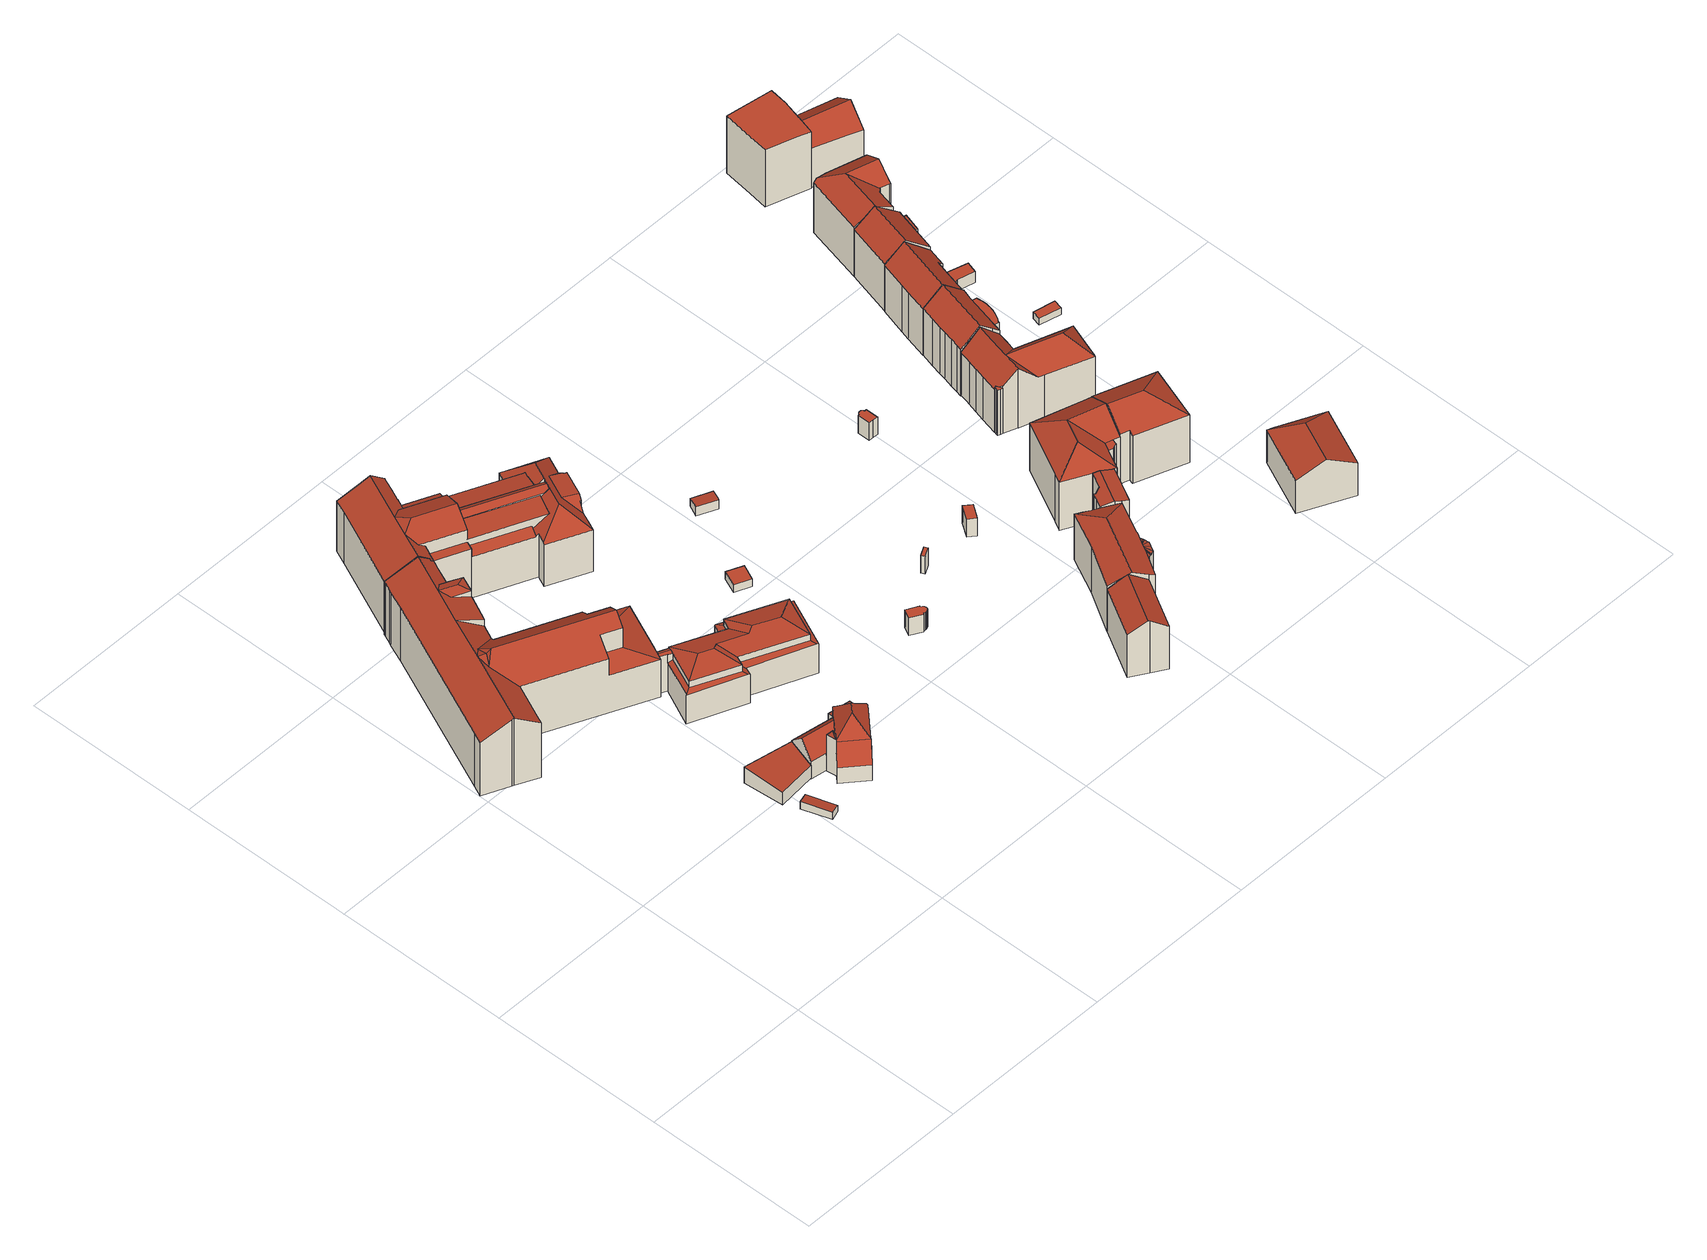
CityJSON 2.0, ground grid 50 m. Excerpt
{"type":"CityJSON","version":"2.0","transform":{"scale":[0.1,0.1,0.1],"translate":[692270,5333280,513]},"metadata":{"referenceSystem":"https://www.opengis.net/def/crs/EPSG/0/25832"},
"CityObjects":{
"building1":{"type":"Building","attributes":{"Gemeindeschluessel":"09162000","HoeheDach":"517.624","HoeheGrund":"515.090","Methode":"1000","NiedrigsteTraufeDesGebaeudes":"517.282","Geometrietyp2DReferenz":"3000","function":"31001_2000","roofType":"1000","measuredHeight":2.53},"geometry":[{"type":"MultiSurface","lod":"2","boundaries":[[[0,1,2,3]],[[4,5,1,0]],[[1,5,6,2]],[[3,2,6,7]],[[7,6,5,4]],[[3,7,4,0]]],"semantics":{"surfaces":[{"type":"WallSurface"},{"type":"RoofSurface"},{"type":"GroundSurface"}],"values":[0,0,1,0,0,2]}}]},
"building2":{"type":"Building","attributes":{"Gemeindeschluessel":"09162000","HoeheDach":"519.710","HoeheGrund":"514.260","Methode":"2000","NiedrigsteTraufeDesGebaeudes":"518.515","Geometrietyp2DReferenz":"3000","function":"31001_2000","roofType":"9999","measuredHeight":5.45},"geometry":[{"type":"MultiSurface","lod":"2","boundaries":[[[8,9,10,11]],[[9,12,13,10]],[[11,10,13,14]],[[13,12,15,14]],[[9,8,15,12]],[[8,11,14,15]]],"semantics":{"surfaces":[{"type":"WallSurface"},{"type":"RoofSurface"},{"type":"GroundSurface"}],"values":[0,0,1,0,2,0]}}]},
"building3":{"type":"Building","attributes":{"name":"Berufsfachschule und Fachakademie","Gemeindeschluessel":"09162000","HoeheDach":"537.200","HoeheGrund":"513.047","Methode":"2000","NiedrigsteTraufeDesGebaeudes":"522.730","Geometrietyp2DReferenz":"3000","function":"31001_3048","roofType":"3100","measuredHeight":24.15,"storeysAboveGround":4},"geometry":[{"type":"MultiSurface","lod":"2","boundaries":[[[16,17,18,19]],[[20,21,22,23]],[[24,25,23,22,26]],[[27,28,29,30]],[[31,32,33,34,35,36]],[[37,38,39,40,41,42,43]],[[44,45,28,27]],[[46,47,48,49]],[[50,51,52,53]],[[54,55,56]],[[57,58,59,60]],[[61,62,63,64,65,66]],[[67,68,69,70]],[[71,20,23,72]],[[73,74,75]],[[76,77,78,79,29,80,81]],[[82,83,69,68]],[[53,52,84,85]],[[80,29,28,45,34,33,86,87]],[[42,88,89,90,43]],[[91,92,93,94]],[[60,59,95,96]],[[23,25,47,46,72]],[[97,98,36,35,44,27]],[[99,100,101,102,103,104]],[[105,97,106,107]],[[108,109,92,91]],[[110,54,111]],[[18,78,77,19]],[[112,42,41,113]],[[31,36,98,114]],[[115,103,102]],[[43,90,116,37]],[[112,107,106,88,42]],[[25,24,117]],[[30,29,79,17]],[[35,34,45,44]],[[118,119,120,121,70,122]],[[114,98,97,105]],[[123,124,125]],[[124,126,127,128,129,125]],[[32,130,126,124,123,86,33]],[[131,113,41,40,132]],[[70,69,133,122]],[[134,55,135,136]],[[85,84,64,63]],[[137,138,139,140]],[[141,142,143,144,145]],[[146,147,118,122,148]],[[134,149,150,56,55]],[[39,151,68,67]],[[67,70,121,152]],[[38,26,151,39]],[[153,133,83,82,154,155]],[[148,153,20,71]],[[90,89,110]],[[75,74,104,103,115,129]],[[115,102,101,93,92,109,66,65,129]],[[96,95,51,50]],[[144,71,72,156,145]],[[136,135,16,19,77,76,157]],[[127,158,128]],[[159,87,160]],[[150,48,47,25,117,111,54,56]],[[17,79,78,18]],[[159,160,81]],[[94,93,101,100]],[[39,67,152,161,132,40]],[[154,82,68,151]],[[80,87,159]],[[80,159,81]],[[128,158,73,75,129]],[[149,141,145,156,49,48,150]],[[72,46,49,156]],[[162,163,76,81,160,164]],[[122,133,153,148]],[[140,139,58,57]],[[110,89,88,106,97,27,30,17,16,135,55,54]],[[144,143,146,148,71]],[[165,163,162,166]],[[87,86,123,125,160]],[[142,167,147,146,143]],[[64,84,52,51,95,59,58,139,138,164,160,125,129,65]],[[22,21,155,154,151,26]],[[167,168,119,118,147]],[[169,120,119,168]],[[137,166,162,164,138]],[[167,142,141,149,134,136,157,165,166,137,140,57,60,96,50,53,85,63,62,61,108,91,94,100,99,170,130,32,31,114,105,107,112,113,131,171,169,168]],[[20,153,155,21]],[[99,104,74,170]],[[61,66,109,108]],[[117,24,116,90,110,111]],[[24,26,38,37,116]],[[130,170,74,73,158,127,126]],[[169,171,161,152,121,120]],[[157,76,163,165]],[[133,69,83]],[[131,132,161,171]]],"semantics":{"surfaces":[{"type":"RoofSurface"},{"type":"WallSurface"},{"type":"GroundSurface"}],"values":[0,0,0,1,1,0,1,1,1,1,1,1,1,1,0,0,0,1,0,1,1,1,1,0,1,1,1,1,1,1,1,1,1,1,1,1,1,0,1,1,0,1,1,1,1,1,1,1,0,1,1,0,1,0,1,1,0,0,1,0,1,1,0,0,1,0,1,0,0,0,0,0,1,0,0,1,1,0,0,1,0,1,0,0,1,1,1,2,0,1,1,0,1,1,1,1,0,1]}}]},
"building4":{"type":"Building","attributes":{"Gemeindeschluessel":"09162000","HoeheDach":"528.360","HoeheGrund":"513.860","Methode":"2000","NiedrigsteTraufeDesGebaeudes":"519.160","Geometrietyp2DReferenz":"3000","function":"31001_9998","roofType":"3200","measuredHeight":14.5},"geometry":[{"type":"MultiSurface","lod":"2","boundaries":[[[172,173,174,175]],[[176,177,178,179]],[[180,172,175,181,182,183]],[[184,185,186,187,188,189,190,191,192,193]],[[194,195,196,197]],[[198,199,194,197]],[[200,201,193,192,202,203]],[[174,204,186,185,205,206,207,208,175]],[[206,205,209,207]],[[210,177,176]],[[205,185,184]],[[211,212,213,214,215,182,181,216,210,176,179,198,197,196,217]],[[218,219,188,187,186,204]],[[198,179,178,175,199]],[[220,221,222,223,215,214,213,212,211,217,203,202,192,191,190,189,224,225,226]],[[223,183,182,215]],[[175,208,207,195,194,199]],[[196,195,207,209,201,200]],[[175,178,216,181]],[[216,178,177,210]],[[217,196,200,203]],[[173,227,218,204,174]],[[222,180,183,223]],[[209,205,184,193,201]],[[222,221,220,226,227,173,172,180]],[[219,218,227,226,225,224,189,188]]],"semantics":{"surfaces":[{"type":"RoofSurface"},{"type":"WallSurface"},{"type":"GroundSurface"}],"values":[0,0,0,1,1,0,1,0,1,0,1,1,0,1,2,1,1,0,1,0,1,0,1,0,1,1]}}]},
"building5":{"type":"Building","attributes":{"Gemeindeschluessel":"09162000","HoeheDach":"517.388","HoeheGrund":"514.420","Methode":"1000","NiedrigsteTraufeDesGebaeudes":"516.792","Geometrietyp2DReferenz":"3000","function":"31001_2000","roofType":"2100","measuredHeight":2.97,"storeysAboveGround":1},"geometry":[{"type":"MultiSurface","lod":"2","boundaries":[[[228,229,230,231]],[[232,233,234,235,230,229]],[[236,235,234,237]],[[238,233,232,239]],[[228,231,236,237,238,239]],[[237,234,233,238]],[[231,230,235,236]],[[239,232,229,228]]],"semantics":{"surfaces":[{"type":"WallSurface"},{"type":"RoofSurface"},{"type":"GroundSurface"}],"values":[0,1,0,0,2,0,0,0]}}]},
"building6":{"type":"Building","attributes":{"name":"Theresia-Gerhardinger-Mädchenrealschule","Gemeindeschluessel":"09162000","HoeheDach":"537.550","HoeheGrund":"513.810","Methode":"1000","NiedrigsteTraufeDesGebaeudes":"527.754","Geometrietyp2DReferenz":"3000","function":"31001_3020","roofType":"3100","measuredHeight":23.74,"storeysAboveGround":5},"geometry":[{"type":"MultiSurface","lod":"2","boundaries":[[[240,241,242]],[[242,241,243]],[[244,245,246,247]],[[248,249,250,251,252,253,254,255,256]],[[257,258,259,260,261,262,263,264,265,266,267,268]],[[269,270,271,272,273,274]],[[275,252,251,276]],[[277,278,279,259,280,257]],[[281,282,283,284,285]],[[271,286,287,272]],[[280,258,257]],[[288,262,261]],[[289,290,291,292]],[[273,293,274]],[[92,294,295,296]],[[240,242,243,297,298,299]],[[300,276,251,250,301,302,303,304,266,265,305]],[[306,292,291,255,254]],[[303,307,308,267,304]],[[309,310,311]],[[312,313,314,315,316]],[[317,318,319,320]],[[321,286,271,270,322]],[[323,324,325,293,273,272,287]],[[267,266,304]],[[302,301,326,327]],[[259,279,260]],[[328,327,326,249,248]],[[329,330,331,332,281,285]],[[333,334,335,336]],[[294,92,109,337]],[[338,253,252,275]],[[310,246,245,335,334,339,269,274,293,325,263,262]],[[310,262,288,340,311]],[[314,328,248,256,315]],[[341,283,282]],[[333,342,343,339,334]],[[324,323,344,264]],[[66,345,337,109]],[[346,347,290,289]],[[244,348,336,335,245]],[[284,349,350,285]],[[281,332,282]],[[351,352,340,288,261]],[[306,254,253,338]],[[309,311,340,352,353]],[[354,297,243]],[[277,257,268,308,307]],[[351,261,260,279,278]],[[309,353,298,297,354]],[[295,329,285,350,355,356,296]],[[312,316,357,66,109,92,296,356,358]],[[324,264,263,325]],[[301,250,249,326]],[[312,358,359,349,284,283,341,240,299,313]],[[305,265,264,344]],[[286,321,342,333,336,348,330,329,295,294,337,345,360,317,320,346,289,292,306,338,275,276,300,305,344,323,287]],[[259,258,280]],[[267,308,268]],[[315,256,316]],[[269,339,343,322,270]],[[320,319,347,346]],[[330,348,244,247,331]],[[313,299,298,353,352,351,278,277,307,303,302,327,328,314]],[[246,310,309,354,243,241,240,341,282,332,331,247]],[[360,345,66,357,318,317]],[[350,349,359,355]],[[359,358,356,355]],[[321,322,343,342]],[[357,316,256,255,291,290,347,319,318]]],"semantics":{"surfaces":[{"type":"WallSurface"},{"type":"RoofSurface"},{"type":"GroundSurface"}],"values":[0,0,1,1,1,1,0,1,1,0,0,0,0,1,0,1,0,0,1,0,1,0,0,0,0,1,0,0,0,0,0,0,1,0,1,0,0,0,0,0,0,0,0,1,0,1,0,0,0,0,0,1,1,0,0,0,2,0,0,1,1,0,0,0,1,0,1,0,0,1]}}]},
"building7":{"type":"Building","attributes":{"Gemeindeschluessel":"09162000","HoeheDach":"516.470","HoeheGrund":"514.038","Methode":"2000","NiedrigsteTraufeDesGebaeudes":"516.470","Geometrietyp2DReferenz":"3000","function":"31001_2000","roofType":"1000","measuredHeight":2.43},"geometry":[{"type":"MultiSurface","lod":"2","boundaries":[[[361,362,363,364]],[[361,364,365,366]],[[365,367,368,366]],[[364,363,367,365]],[[366,368,362,361]],[[368,367,363,362]]],"semantics":{"surfaces":[{"type":"WallSurface"},{"type":"GroundSurface"},{"type":"RoofSurface"}],"values":[0,1,0,0,0,2]}}]},
"building8":{"type":"Building","attributes":{"Gemeindeschluessel":"09162000","HoeheDach":"521.496","HoeheGrund":"515.496","Methode":"3220","NiedrigsteTraufeDesGebaeudes":"521.496","Geometrietyp2DReferenz":"3000","function":"31001_3043","roofType":"9999","measuredHeight":6},"geometry":[{"type":"MultiSurface","lod":"2","boundaries":[[[369,370,371,372]],[[373,369,372,374]],[[375,376,377,378]],[[370,379,380,371]],[[373,381,382,383,384,385,386,387,376,375,388,379,370,369]],[[385,384,389,390]],[[382,381,391,392]],[[379,388,393,380]],[[388,375,378,393]],[[386,385,390,394]],[[384,383,395,389]],[[372,371,380,393,378,377,396,394,390,389,395,392,391,374]],[[387,386,394,396]],[[383,382,392,395]],[[376,387,396,377]],[[381,373,374,391]]],"semantics":{"surfaces":[{"type":"WallSurface"},{"type":"RoofSurface"},{"type":"GroundSurface"}],"values":[0,0,0,0,1,0,0,0,0,0,0,2,0,0,0,0]}}]},
"building9":{"type":"Building","attributes":{"Gemeindeschluessel":"09162000","HoeheDach":"548.261","HoeheGrund":"530.347","Methode":"1000","NiedrigsteTraufeDesGebaeudes":"544.931","Geometrietyp2DReferenz":"3000","function":"31001_9998","roofType":"3100","measuredHeight":17.91,"storeysAboveGround":5},"geometry":[{"type":"MultiSurface","lod":"2","boundaries":[[[397,398,399,400,401,402,403]],[[400,404,405,401]],[[406,407,408,409,410,411]],[[406,397,403,407]],[[399,398,411,410,412]],[[411,398,397,406]],[[402,408,407,403]],[[410,409,405,404,412]],[[402,401,405,409,408]],[[399,412,404,400]]],"semantics":{"surfaces":[{"type":"GroundSurface"},{"type":"WallSurface"},{"type":"RoofSurface"}],"values":[0,1,2,1,1,1,1,2,1,1]}}]},
"building10":{"type":"Building","attributes":{"Gemeindeschluessel":"09162000","HoeheDach":"517.309","HoeheGrund":"514.190","Methode":"1000","NiedrigsteTraufeDesGebaeudes":"516.910","Geometrietyp2DReferenz":"3000","function":"31001_2000","roofType":"1000","measuredHeight":3.12,"storeysAboveGround":1},"geometry":[{"type":"MultiSurface","lod":"2","boundaries":[[[413,414,415,416,417,418]],[[415,419,420,416]],[[421,422,420,419,423,424]],[[416,420,422,417]],[[417,422,421,418]],[[424,423,419,415,414,413]],[[418,421,424,413]]],"semantics":{"surfaces":[{"type":"GroundSurface"},{"type":"WallSurface"},{"type":"RoofSurface"}],"values":[0,1,2,1,1,1,1]}}]},
"building11":{"type":"Building","attributes":{"Gemeindeschluessel":"09162000","HoeheDach":"524.480","HoeheGrund":"518.480","Methode":"3210","NiedrigsteTraufeDesGebaeudes":"524.480","Geometrietyp2DReferenz":"3000","function":"31001_2000","roofType":"9999","measuredHeight":6},"geometry":[{"type":"MultiSurface","lod":"2","boundaries":[[[425,426,427,428]],[[429,425,428,430]],[[426,425,429,431]],[[426,431,432,427]],[[432,430,428,427]],[[431,429,430,432]]],"semantics":{"surfaces":[{"type":"WallSurface"},{"type":"RoofSurface"},{"type":"GroundSurface"}],"values":[0,0,1,0,2,0]}}]},
"building12":{"type":"Building","attributes":{"Gemeindeschluessel":"09162000","HoeheDach":"548.590","HoeheGrund":"530.190","Methode":"2000","NiedrigsteTraufeDesGebaeudes":"543.435","Geometrietyp2DReferenz":"3000","function":"31001_1000","roofType":"3200","measuredHeight":18.4,"storeysAboveGround":4},"geometry":[{"type":"MultiSurface","lod":"2","boundaries":[[[433,434,435,436]],[[437,438,439,440]],[[441,442,443,444]],[[438,445,446,447,444,448,439]],[[449,450,436,451]],[[452,453,454,446,445,455]],[[447,456,457,458,459,460,441,444]],[[461,462,463,464,465,436]],[[466,467,468,469,436]],[[469,468,470,461,436]],[[471,458,457,472]],[[465,473,436]],[[474,448,444,443]],[[466,436,450]],[[475,460,459,476]],[[442,441,460,475]],[[477,478,479,480,481,468,467,466,450,449]],[[455,445,438,437]],[[440,439,448,474]],[[477,449,451,482]],[[476,459,458,471]],[[454,483,484,485,486,487,456,447,446]],[[473,433,436]],[[486,435,434,488,489,490,487]],[[491,490,489,488,492,493,494,495,496,497,498,499,481,480,479,478,477,482,500,453,452,455,437,440,474,443,442,475,476,471,472]],[[500,483,454,453]],[[490,491,472,457,456,487]],[[481,499,498,497,496,463,462,461,470,468]],[[436,485,484,451]],[[473,465,464,463,496,495,494,493,492,488,434,433]],[[435,486,485,436]],[[482,451,484,483,500]]],"semantics":{"surfaces":[{"type":"RoofSurface"},{"type":"WallSurface"},{"type":"GroundSurface"}],"values":[0,1,1,0,0,1,0,0,0,0,1,0,1,0,1,1,1,1,1,1,1,0,0,1,2,1,1,1,1,1,1,1]}}]},
"building13":{"type":"Building","attributes":{"Gemeindeschluessel":"09162000","HoeheDach":"531.324","HoeheGrund":"525.324","Methode":"3220","NiedrigsteTraufeDesGebaeudes":"531.324","Geometrietyp2DReferenz":"3000","function":"31001_2000","roofType":"9999","measuredHeight":6},"geometry":[{"type":"MultiSurface","lod":"2","boundaries":[[[501,502,503,504]],[[505,506,501,504]],[[507,508,503,502]],[[505,508,507,506]],[[506,507,502,501]],[[508,505,504,503]]],"semantics":{"surfaces":[{"type":"GroundSurface"},{"type":"WallSurface"},{"type":"RoofSurface"}],"values":[0,1,1,2,1,1]}}]},
"building14":{"type":"Building","attributes":{"Gemeindeschluessel":"09162000","HoeheDach":"535.109","HoeheGrund":"530.931","Methode":"2000","NiedrigsteTraufeDesGebaeudes":"533.857","Geometrietyp2DReferenz":"3000","function":"31001_1000","roofType":"2100","measuredHeight":4.18},"geometry":[{"type":"MultiSurface","lod":"2","boundaries":[[[509,510,511,512]],[[513,514,515,516]],[[517,518,510,509]],[[512,511,519,520]],[[509,512,520,513,516,517]],[[520,519,514,513]],[[516,515,518,517]],[[518,515,514,519,511,510]]],"semantics":{"surfaces":[{"type":"WallSurface"},{"type":"GroundSurface"},{"type":"RoofSurface"}],"values":[0,0,0,0,1,0,0,2]}}]},
"building15":{"type":"Building","attributes":{"Gemeindeschluessel":"09162000","HoeheDach":"546.699","HoeheGrund":"530.460","Methode":"1000","NiedrigsteTraufeDesGebaeudes":"546.053","Geometrietyp2DReferenz":"3000","function":"31001_1000","roofType":"3100","measuredHeight":16.24,"storeysAboveGround":4},"geometry":[{"type":"MultiSurface","lod":"2","boundaries":[[[521,522,523,524]],[[525,526,527,528,529,530]],[[531,532,533,534,535,536,537,538,521,524,529,528,527]],[[524,523,530,529]],[[535,539,540,536]],[[532,541,542,533]],[[531,543,541,532]],[[537,544,545,538]],[[546,525,530,523,522,545,544,540,539]],[[542,541,543,526,525,546]],[[527,526,543,531]],[[534,533,542,546,539,535]],[[538,545,522,521]],[[536,540,544,537]]],"semantics":{"surfaces":[{"type":"WallSurface"},{"type":"GroundSurface"},{"type":"RoofSurface"}],"values":[0,0,1,0,0,0,0,0,2,2,0,0,0,0]}}]},
"building16":{"type":"Building","attributes":{"Gemeindeschluessel":"09162000","HoeheDach":"550.793","HoeheGrund":"529.940","Methode":"2000","NiedrigsteTraufeDesGebaeudes":"546.172","Geometrietyp2DReferenz":"3000","function":"31001_1000","roofType":"3200","measuredHeight":20.85,"storeysAboveGround":3},"geometry":[{"type":"MultiSurface","lod":"2","boundaries":[[[547,548,549,550,551,552]],[[553,554,555,556]],[[557,556,555,558,559,560]],[[555,554,561,562,563,558]],[[564,565,549,548,547,566]],[[567,568,569,570,550,549]],[[571,572,573,574,562,561]],[[560,559,575,576]],[[576,575,577,578]],[[579,578,577,580,581,582]],[[583,566,547,552,584,585]],[[586,587,573,572,571,553,556,557,560,576,578,579,582,585,584,552,551,550,570,569]],[[565,588,589,568,567,549]],[[575,559,558,563,565,564]],[[571,561,554,553]],[[590,587,586,569,568,589]],[[587,590,574,573]],[[581,580,577,575,564,566,583]],[[563,562,574,590,589,588,565]],[[582,581,583,585]]],"semantics":{"surfaces":[{"type":"WallSurface"},{"type":"RoofSurface"},{"type":"GroundSurface"}],"values":[0,0,0,1,1,0,0,0,0,0,0,2,1,1,0,0,0,1,1,0]}}]},
"building17":{"type":"Building","attributes":{"Gemeindeschluessel":"09162000","HoeheDach":"528.598","HoeheGrund":"522.598","Methode":"3220","NiedrigsteTraufeDesGebaeudes":"528.598","Geometrietyp2DReferenz":"3000","function":"31001_3043","roofType":"9999","measuredHeight":6},"geometry":[{"type":"MultiSurface","lod":"2","boundaries":[[[591,592,593,594]],[[595,596,597,598]],[[592,599,600,593]],[[601,602,603,604]],[[605,606,607,608]],[[609,605,608,610]],[[593,600,610,608,607,611,612,604,603,613,598,597,594]],[[599,609,610,600]],[[614,615,612,611]],[[596,591,594,597]],[[616,595,598,613]],[[591,596,595,616,602,601,615,614,606,605,609,599,592]],[[602,616,613,603]],[[615,601,604,612]],[[606,614,611,607]]],"semantics":{"surfaces":[{"type":"WallSurface"},{"type":"GroundSurface"},{"type":"RoofSurface"}],"values":[0,0,0,0,0,0,1,0,0,0,0,2,0,0,0]}}]},
"building18":{"type":"Building","attributes":{"Gemeindeschluessel":"09162000","HoeheDach":"545.150","HoeheGrund":"529.820","Methode":"2000","NiedrigsteTraufeDesGebaeudes":"545.150","Geometrietyp2DReferenz":"3000","function":"51009_1610","roofType":"1000","measuredHeight":15.33},"geometry":[{"type":"MultiSurface","lod":"2","boundaries":[[[617,618,619,620]],[[621,622,623,624]],[[625,621,624,626,627,628,629,630,617,620]],[[620,619,631,625]],[[619,618,632,633,634,635,636,623,622,631]],[[627,635,634,628]],[[625,631,622,621]],[[626,636,635,627]],[[630,632,618,617]],[[629,633,632,630]],[[628,634,633,629]],[[624,623,636,626]]],"semantics":{"surfaces":[{"type":"WallSurface"},{"type":"GroundSurface"},{"type":"RoofSurface"}],"values":[0,0,1,0,2,0,0,0,0,0,0,0]}}]},
"building19":{"type":"Building","attributes":{"Gemeindeschluessel":"09162000","HoeheDach":"551.062","HoeheGrund":"530.130","Methode":"2000","NiedrigsteTraufeDesGebaeudes":"546.263","Geometrietyp2DReferenz":"3000","function":"31001_1000","roofType":"3200","measuredHeight":20.93,"storeysAboveGround":4},"geometry":[{"type":"MultiSurface","lod":"2","boundaries":[[[637,638,639,640]],[[641,642,643,644]],[[645,646,647,648,649,650]],[[644,643,651]],[[641,644,638,637]],[[639,638,644,651,646,645]],[[641,637,640,650,649,648,642]],[[640,639,645,650]],[[651,643,647,646]],[[648,647,643,642]]],"semantics":{"surfaces":[{"type":"WallSurface"},{"type":"RoofSurface"},{"type":"GroundSurface"}],"values":[0,0,0,1,0,1,2,0,1,0]}}]},
"building20":{"type":"Building","attributes":{"Gemeindeschluessel":"09162000","HoeheDach":"549.781","HoeheGrund":"529.710","Methode":"2000","NiedrigsteTraufeDesGebaeudes":"537.046","Geometrietyp2DReferenz":"3000","function":"31001_9998","roofType":"3200","measuredHeight":20.07,"storeysAboveGround":5},"geometry":[{"type":"MultiSurface","lod":"2","boundaries":[[[652,653,654,655,656,657,658]],[[659,660,661,662]],[[663,664,665,666]],[[663,666,667,668,669,670,671]],[[672,673,674,669,668,667]],[[675,676,655,677]],[[678,679,680,681]],[[671,682,664,663]],[[655,676,665,664,656]],[[677,655,654,683]],[[682,684,685,686,687,688,689,690,691,692,658]],[[693,634,694,695]],[[696,688,687,697]],[[657,656,664,682,658]],[[698,699,700,701]],[[702,703,634,693]],[[704,705,706,707]],[[652,658,708]],[[690,689,709,710,711,712]],[[684,670,669,674,713,714,685]],[[662,661,699,698]],[[673,672,715,675,677,683,716,717,718,678,681,719,702,693,695,659,662,698,701,720,721,722,723,704,707,711,710,709,696,697,724,714,713,674]],[[718,717,716,683,654,653,652,708,679,678]],[[707,706,712,711]],[[670,684,682,671]],[[660,694,634,703,725,680,679,708,658,692,691,690,712,706,705,726,727,728,729,700,699,661]],[[695,694,660,659]],[[709,689,688,696]],[[715,666,665,676,675]],[[727,726,705,704,723,722]],[[681,680,725,719]],[[714,724,697,687,686,685]],[[672,667,666,715]],[[700,729,728,727,722,721,720,701]],[[719,725,703,702]]],"semantics":{"surfaces":[{"type":"RoofSurface"},{"type":"WallSurface"},{"type":"GroundSurface"}],"values":[0,1,1,0,1,1,1,1,0,1,0,1,1,0,1,1,1,0,1,1,1,2,1,1,1,0,1,1,1,1,1,1,1,1,1]}}]},
"building21":{"type":"Building","attributes":{"Gemeindeschluessel":"09162000","HoeheDach":"550.163","HoeheGrund":"529.290","Methode":"1000","NiedrigsteTraufeDesGebaeudes":"545.100","Geometrietyp2DReferenz":"3000","function":"31001_9998","roofType":"3100","measuredHeight":20.87,"storeysAboveGround":5},"geometry":[{"type":"MultiSurface","lod":"2","boundaries":[[[730,731,732,733]],[[734,735,736,737,738,739]],[[740,739,738,741,742,743]],[[744,745,731,730]],[[746,747,740,743,748,749,750,751,752,753,754,755]],[[756,757,758,732,731,745,759,760,735,734,739,740,747]],[[761,762,756,747,746,763]],[[733,732,758,764]],[[765,749,748,766]],[[767,757,756,762]],[[755,754,753,768,769,770]],[[768,753,752,771]],[[771,752,751,772]],[[773,759,745,744]],[[774,750,749,765]],[[764,758,757,767]],[[766,748,743,742]],[[773,775,736,735,760,759]],[[775,773,744,730,733,764,767,762,761,763,770,769,768,771,772,774,765,766,742,741,738,737,736]],[[763,746,755,770]],[[772,751,750,774]]],"semantics":{"surfaces":[{"type":"WallSurface"},{"type":"RoofSurface"},{"type":"GroundSurface"}],"values":[0,0,0,0,1,1,0,0,0,0,0,0,0,0,0,0,0,0,2,0,0]}}]},
"building22":{"type":"Building","attributes":{"Gemeindeschluessel":"09162000","HoeheDach":"546.420","HoeheGrund":"531.030","Methode":"2000","NiedrigsteTraufeDesGebaeudes":"542.060","Geometrietyp2DReferenz":"3000","function":"31001_1000","roofType":"3200","measuredHeight":15.39,"storeysAboveGround":3},"geometry":[{"type":"MultiSurface","lod":"2","boundaries":[[[776,777,778,779,780]],[[781,782,783,784]],[[783,782,777,776,785]],[[779,786,787,780]],[[777,782,781,788,789,778]],[[786,779,778,789]],[[790,784,783,785,791,792]],[[792,791,780,787]],[[785,776,780,791]],[[784,790,792,787,786,789,788,781]]],"semantics":{"surfaces":[{"type":"RoofSurface"},{"type":"WallSurface"},{"type":"GroundSurface"}],"values":[0,1,0,1,1,1,1,1,0,2]}}]},
"building23":{"type":"Building","attributes":{"Gemeindeschluessel":"09162000","HoeheDach":"544.460","HoeheGrund":"529.760","Methode":"1000","NiedrigsteTraufeDesGebaeudes":"544.460","Geometrietyp2DReferenz":"3000","function":"31001_9998","roofType":"1000","measuredHeight":14.7,"storeysAboveGround":2},"geometry":[{"type":"MultiSurface","lod":"2","boundaries":[[[793,794,795,796]],[[797,798,799,800]],[[801,797,800,802]],[[803,804,805,806]],[[807,808,809,810]],[[809,808,811,812]],[[803,806,813,814]],[[813,796,795,814]],[[798,807,810,799]],[[815,801,802,816]],[[804,815,816,805]],[[807,798,797,801,815,804,803,814,795,794,811,808]],[[806,805,816,802,800,799,810,809,812,793,796,813]],[[811,794,793,812]]],"semantics":{"surfaces":[{"type":"WallSurface"},{"type":"GroundSurface"},{"type":"RoofSurface"}],"values":[0,0,0,0,0,0,0,0,0,0,0,1,2,0]}}]},
"building24":{"type":"Building","attributes":{"Gemeindeschluessel":"09162000","HoeheDach":"550.165","HoeheGrund":"529.200","Methode":"2000","NiedrigsteTraufeDesGebaeudes":"543.450","Geometrietyp2DReferenz":"3000","function":"31001_1000","roofType":"3100","measuredHeight":20.96,"storeysAboveGround":5},"geometry":[{"type":"MultiSurface","lod":"2","boundaries":[[[817,818,819,820]],[[821,822,823,817,820,824,825,826,827,828,829,830,831,832]],[[822,833,834,823]],[[823,834,818,817]],[[835,836,837,838,839,840]],[[836,841,842,832,831,830,829,837]],[[827,839,838,828]],[[821,843,844,833,822]],[[828,838,837,829]],[[820,819,845,824]],[[845,819,818,834,833,844,843,842,841,836,835]],[[826,840,839,827]],[[825,824,845,835,840,826]],[[832,842,843,821]]],"semantics":{"surfaces":[{"type":"WallSurface"},{"type":"GroundSurface"},{"type":"RoofSurface"}],"values":[0,1,0,0,2,0,0,0,0,0,2,0,0,0]}}]},
"building25":{"type":"Building","attributes":{"Gemeindeschluessel":"09162000","HoeheDach":"550.253","HoeheGrund":"529.440","Methode":"2000","NiedrigsteTraufeDesGebaeudes":"544.544","Geometrietyp2DReferenz":"3000","function":"31001_1000","roofType":"3100","measuredHeight":20.81,"storeysAboveGround":5},"geometry":[{"type":"MultiSurface","lod":"2","boundaries":[[[846,847,848,849,850,851,852,853]],[[854,846,853,855,856]],[[857,858,859,854,856,860]],[[849,848,861,862]],[[858,863,862,861,864,859]],[[860,856,855,865]],[[859,864,861,848,847,846,854]],[[863,858,857,860,865,852,851,850,849,862]],[[865,855,853,852]]],"semantics":{"surfaces":[{"type":"WallSurface"},{"type":"RoofSurface"},{"type":"GroundSurface"}],"values":[0,1,0,0,0,0,1,2,0]}}]},
"building26":{"type":"Building","attributes":{"Gemeindeschluessel":"09162000","HoeheDach":"533.433","HoeheGrund":"529.610","Methode":"1000","NiedrigsteTraufeDesGebaeudes":"533.433","Geometrietyp2DReferenz":"3000","function":"31001_2000","roofType":"1000","measuredHeight":3.82},"geometry":[{"type":"MultiSurface","lod":"2","boundaries":[[[866,867,868,869]],[[869,868,870,871]],[[871,870,872,873]],[[874,875,876,877]],[[871,873,878,874,877,866,869]],[[875,879,872,870,868,867,876]],[[874,878,873,872,879,875]],[[876,867,866,877]]],"semantics":{"surfaces":[{"type":"WallSurface"},{"type":"GroundSurface"},{"type":"RoofSurface"}],"values":[0,0,0,0,1,2,0,0]}}]},
"building27":{"type":"Building","attributes":{"Gemeindeschluessel":"09162000","HoeheDach":"532.270","HoeheGrund":"530.110","Methode":"1000","NiedrigsteTraufeDesGebaeudes":"532.270","Geometrietyp2DReferenz":"3000","function":"31001_2000","roofType":"1000","measuredHeight":2.16},"geometry":[{"type":"MultiSurface","lod":"2","boundaries":[[[880,881,882,883]],[[884,885,886,887]],[[883,884,887,880]],[[881,886,885,882]],[[883,882,885,884]],[[887,886,881,880]]],"semantics":{"surfaces":[{"type":"WallSurface"},{"type":"GroundSurface"},{"type":"RoofSurface"}],"values":[0,0,1,2,0,0]}}]},
"building28":{"type":"Building","attributes":{"Gemeindeschluessel":"09162000","HoeheDach":"549.880","HoeheGrund":"529.425","Methode":"2000","NiedrigsteTraufeDesGebaeudes":"546.180","Geometrietyp2DReferenz":"3000","function":"31001_1000","roofType":"3100","measuredHeight":20.45,"storeysAboveGround":5},"geometry":[{"type":"MultiSurface","lod":"2","boundaries":[[[888,889,890,891,892,893,894]],[[895,892,891,896]],[[897,865,852,849,898,899]],[[900,895,896,901,902,903,849,852,865,904,905,906,907,908,909,910]],[[908,911,912,909]],[[905,913,914,906]],[[899,898,915,916,889,888]],[[903,915,898,849]],[[899,888,917,918,897]],[[900,910,919,894,893]],[[900,893,892,895]],[[905,904,918,917,913]],[[902,916,915,903]],[[907,920,911,908]],[[909,912,919,910]],[[920,907,906,914]],[[888,894,919,912,911,920,914,913,917]],[[918,904,865,897]],[[890,901,896,891]],[[916,902,901,890,889]]],"semantics":{"surfaces":[{"type":"RoofSurface"},{"type":"WallSurface"},{"type":"GroundSurface"}],"values":[0,1,1,2,1,1,0,1,0,1,1,1,1,1,1,1,0,1,1,1]}}]},
"building29":{"type":"Building","attributes":{"Gemeindeschluessel":"09162000","HoeheDach":"531.764","HoeheGrund":"529.450","Methode":"1000","NiedrigsteTraufeDesGebaeudes":"531.764","Geometrietyp2DReferenz":"3000","function":"31001_2000","roofType":"1000","measuredHeight":2.31},"geometry":[{"type":"MultiSurface","lod":"2","boundaries":[[[921,922,923,924]],[[925,921,924,926,927,928,929]],[[928,930,931,929]],[[929,931,932,925]],[[927,933,930,928]],[[924,923,934,926]],[[926,934,933,927]],[[925,932,922,921]],[[931,930,933,934,923,922,932]]],"semantics":{"surfaces":[{"type":"WallSurface"},{"type":"GroundSurface"},{"type":"RoofSurface"}],"values":[0,1,0,0,0,0,0,0,2]}}]},
"building30":{"type":"Building","attributes":{"Gemeindeschluessel":"09162000","HoeheDach":"548.114","HoeheGrund":"528.690","Methode":"1000","NiedrigsteTraufeDesGebaeudes":"548.114","Geometrietyp2DReferenz":"3000","function":"31001_1000","roofType":"1000","measuredHeight":19.42,"storeysAboveGround":6},"geometry":[{"type":"MultiSurface","lod":"2","boundaries":[[[935,936,937,938,939,940,941,942,943,944]],[[944,945,946,935]],[[947,948,949,942,941,940]],[[935,946,950,936]],[[951,952,953,950,946,945,954,949,948,947]],[[939,938,952,951,947,940]],[[938,937,936,950,953,952]],[[954,945,944,943,942,949]]],"semantics":{"surfaces":[{"type":"GroundSurface"},{"type":"WallSurface"},{"type":"RoofSurface"}],"values":[0,1,1,1,2,1,1,1]}}]},
"building31":{"type":"Building","attributes":{"Gemeindeschluessel":"09162000","HoeheDach":"546.602","HoeheGrund":"529.120","Methode":"1000","NiedrigsteTraufeDesGebaeudes":"541.769","Geometrietyp2DReferenz":"3000","function":"31001_1000","roofType":"3100","measuredHeight":17.48,"storeysAboveGround":4},"geometry":[{"type":"MultiSurface","lod":"2","boundaries":[[[955,956,957,958]],[[959,960,956,955,961,962]],[[963,964,965,966,957,956]],[[967,968,969,970,971,972,965,964]],[[973,969,968,974,959,962]],[[974,968,967,964,963,956,960,959]],[[966,965,972,975,958,957]],[[971,970,969,973,962,961,955,958,975,972]]],"semantics":{"surfaces":[{"type":"WallSurface"},{"type":"RoofSurface"},{"type":"GroundSurface"}],"values":[0,0,1,0,0,1,0,2]}}]}
},
"vertices":[
[498,351,21],[498,351,46],[472,431,46],[472,431,21],[525,360,21],[525,360,43],[499,440,43],[499,440,21],
[459,475,13],[569,486,13],[569,486,55],[459,475,55],[590,568,13],[590,568,63],[450,591,67],[450,591,13],
[531,935,128],[482,1013,151],[429,1037,151],[409,990,128],[649,783,126],[631,856,144],[593,873,144],[525,838,126],[572,943,126],[568,935,126],[575,951,126],[514,1083,151],[514,1083,214],[498,1048,242],[498,1048,151],[477,1134,0],[265,1228,0],[265,1228,191],[473,1135,192],[473,1135,139],[477,1134,139],[574,948,107],[575,951,105],[714,888,105],[705,909,97],[570,970,97],[551,979,97],[543,961,107],[461,1107,151],[461,1107,214],[566,930,105],[566,930,125],[554,935,125],[554,935,98],[220,1517,0],[220,1517,181],[223,1524,181],[223,1524,0],[539,951,127],[536,945,127],[536,945,125],[3,1027,0],[3,1027,181],[17,1058,181],[17,1058,0],[343,1506,0],[296,1527,0],[236,1553,0],[236,1553,181],[316,1518,229],[343,1506,210],[730,917,105],[730,917,126],[883,848,126],[883,848,105],[649,783,105],[525,838,105],[325,1356,221],[344,1399,221],[314,1387,229],[200,1083,184],[409,990,184],[429,1037,217],[482,1013,217],[204,1179,242],[172,1156,219],[748,842,144],[815,811,144],[233,1546,181],[233,1546,0],[271,1241,181],[197,1216,219],[551,979,127],[543,961,127],[543,961,125],[347,1497,0],[347,1497,205],[344,1491,205],[344,1491,0],[198,1465,181],[198,1465,0],[609,1109,127],[489,1163,127],[310,1415,0],[335,1472,0],[335,1472,206],[311,1415,205],[311,1415,221],[310,1415,221],[609,1109,0],[563,1006,127],[563,1006,0],[340,1500,0],[340,1500,210],[540,954,127],[539,953,128],[551,979,0],[570,970,0],[489,1163,0],[289,1425,221],[574,948,125],[570,939,128],[838,717,100],[842,715,99],[905,855,98],[904,855,99],[832,733,105],[290,1281,180],[290,1281,202],[224,1311,229],[323,1351,202],[324,1355,202],[277,1376,221],[267,1408,229],[323,1351,0],[707,909,0],[707,909,98],[832,733,126],[536,945,0],[531,935,127],[531,935,0],[82,992,0],[82,992,229],[78,994,226],[78,994,0],[507,831,0],[660,767,0],[660,767,97],[655,769,100],[507,831,97],[668,787,98],[669,788,98],[661,810,105],[555,936,0],[555,936,125],[714,888,126],[723,937,99],[661,810,126],[727,832,139],[649,866,139],[508,831,98],[200,1083,0],[324,1355,221],[193,1184,229],[172,1193,229],[720,938,97],[146,963,185],[160,994,184],[83,991,229],[160,994,0],[146,963,0],[669,788,0],[842,715,0],[905,855,0],[344,1399,0],[720,938,0],
[695,410,103],[695,411,104],[692,468,154],[631,465,103],[614,477,133],[620,464,151],[631,465,131],[614,478,131],[664,377,62],[617,450,85],[617,449,84],[600,431,62],[710,548,67],[710,548,103],[710,548,104],[711,548,103],[714,548,102],[714,548,9],[711,548,9],[710,548,9],[590,568,9],[590,568,67],[640,475,62],[640,475,67],[614,479,67],[614,479,62],[614,478,62],[631,465,62],[569,486,67],[580,527,110],[580,527,9],[569,486,9],[714,491,154],[681,517,103],[675,512,103],[670,506,103],[640,475,103],[675,512,110],[617,451,133],[614,478,9],[614,477,9],[617,451,9],[617,450,9],[617,449,9],[617,450,131],[614,479,9],[769,494,108],[726,535,103],[695,411,9],[695,410,9],[664,377,9],[600,431,9],[726,535,9],[769,494,9],[771,491,9],[771,491,104],
[730,556,14],[730,556,44],[730,561,43],[730,561,14],[793,547,44],[794,552,43],[797,574,38],[733,583,38],[733,583,14],[797,574,14],[794,552,14],[793,547,14],
[659,1416,184],[661,1415,186],[661,1415,184],[668,1430,186],[602,1377,150],[716,1326,150],[684,1405,207],[604,1381,155],[405,1665,216],[420,1659,205],[437,1697,205],[436,1697,205],[450,1728,205],[462,1756,205],[466,1765,205],[432,1780,231],[372,1646,231],[718,1550,184],[721,1549,186],[714,1535,186],[698,1498,186],[709,1493,196],[721,1488,207],[744,1539,207],[702,1616,150],[688,1585,150],[688,1585,149],[687,1583,149],[680,1567,149],[717,1429,188],[759,1410,182],[789,1478,182],[781,1481,183],[782,1483,183],[748,1499,188],[450,1728,8],[436,1697,8],[528,1635,184],[505,1584,193],[698,1498,193],[721,1549,184],[610,1410,148],[611,1413,149],[620,1434,161],[468,1501,161],[458,1478,148],[789,1478,8],[781,1481,8],[721,1488,196],[405,1791,8],[405,1791,214],[416,1787,221],[416,1787,8],[795,1512,153],[347,1497,8],[358,1522,8],[358,1522,205],[684,1467,193],[491,1553,193],[468,1501,184],[536,1653,8],[437,1697,181],[536,1653,181],[536,1653,148],[688,1585,148],[688,1585,8],[466,1765,8],[528,1635,161],[680,1567,161],[695,1462,196],[707,1457,207],[707,1457,196],[354,1552,216],[468,1501,216],[494,1558,245],[386,1606,245],[347,1589,231],[236,1553,8],[236,1553,180],[335,1775,180],[335,1775,8],[754,1399,8],[754,1399,170],[818,1564,8],[818,1564,150],[817,1561,153],[420,1659,197],[519,1615,197],[519,1615,216],[458,1478,8],[616,1408,8],[616,1408,155],[610,1410,149],[730,1354,8],[730,1354,149],[717,1326,149],[717,1326,8],[340,1500,8],[462,1756,8],[741,1380,149],[714,1472,207],[620,1434,149],[750,1400,8],[750,1400,170],[702,1616,8],[343,1506,8],[353,1815,8],[353,1815,180],[602,1377,8],[468,1501,174],[458,1478,174],[505,1584,196],[498,1568,207],[491,1553,196],[684,1467,186],[359,1522,174],[359,1522,205],[316,1518,231],[369,1545,205],[369,1545,174],[296,1527,8],
[891,1035,10],[891,1035,35],[910,1080,35],[910,1080,10],[955,1060,10],[935,1016,10],[955,1060,35],[935,1016,35],
[1107,611,85],[1103,609,85],[1103,609,25],[1107,611,25],[1110,613,85],[1110,613,25],[1091,608,85],[1059,626,85],[1059,626,25],[1091,608,25],[1099,609,85],[1099,609,25],[1112,617,85],[1112,621,85],[1111,625,85],[1109,628,85],[1103,631,85],[1105,634,85],[1072,651,85],[1094,611,85],[1109,628,25],[1103,631,25],[1112,617,25],[1112,621,25],[1094,611,25],[1105,634,25],[1111,625,25],[1072,651,25],
[1293,4,173],[1252,29,173],[1205,58,173],[1283,195,173],[1304,183,173],[1330,168,173],[1373,144,173],[1283,195,319],[1304,183,335],[1293,4,319],[1373,144,319],[1330,168,351],[1328,169,353],[1249,31,353],[1252,29,351],[1205,58,319],
[1012,1269,12],[1014,1274,12],[1026,1301,12],[1081,1277,12],[1068,1249,12],[1066,1245,12],[1026,1301,39],[1081,1277,39],[1066,1245,43],[1068,1249,43],[1014,1274,43],[1012,1269,43],
[1211,715,115],[1206,725,115],[1206,725,55],[1211,715,55],[1237,729,115],[1237,729,55],[1232,739,115],[1232,739,55],
[1469,253,306],[1468,257,305],[1461,263,305],[1445,235,313],[1304,183,172],[1304,183,339],[1283,195,327],[1283,195,172],[1422,403,327],[1422,403,172],[1404,413,172],[1404,413,327],[1330,168,353],[1336,165,356],[1427,330,356],[1353,312,329],[1439,202,305],[1443,203,305],[1430,207,305],[1336,165,172],[1373,144,172],[1373,144,336],[1330,168,172],[1505,352,329],[1507,356,327],[1493,364,327],[1459,383,327],[1441,392,327],[1466,224,305],[1469,229,305],[1472,236,305],[1472,237,305],[1472,238,305],[1448,205,306],[1455,208,305],[1458,209,304],[1458,210,305],[1463,219,305],[1493,364,172],[1507,356,172],[1470,248,306],[1353,312,172],[1441,392,172],[1459,383,172],[1439,202,172],[1443,203,172],[1448,205,172],[1455,208,172],[1458,209,172],[1430,207,172],[1387,136,329],[1430,207,327],[1445,235,327],[1461,263,327],[1460,264,327],[1468,257,172],[1461,263,172],[1460,264,172],[1505,352,172],[1469,253,172],[1470,248,172],[1472,238,172],[1472,237,172],[1472,236,172],[1469,229,172],[1466,224,172],[1463,219,172],[1387,136,172],
[1366,704,123],[1339,666,123],[1319,681,123],[1346,720,123],[1346,720,183],[1366,704,183],[1339,666,183],[1319,681,183],
[1441,392,179],[1441,392,209],[1451,410,209],[1451,410,179],[1479,419,179],[1479,419,221],[1469,402,221],[1469,402,179],[1459,383,179],[1459,383,221],[1462,429,209],[1462,429,179],
[1485,419,175],[1485,419,332],[1505,426,334],[1505,426,175],[1542,460,337],[1574,442,331],[1574,442,175],[1542,460,175],[1527,468,175],[1527,468,334],[1523,347,175],[1507,356,175],[1493,364,175],[1491,365,175],[1459,383,175],[1469,402,175],[1479,419,175],[1481,421,175],[1459,383,331],[1469,402,331],[1507,356,334],[1493,364,337],[1523,347,331],[1479,419,331],[1481,421,331],[1491,365,337],
[1466,533,332],[1479,557,332],[1547,690,332],[1547,690,169],[1479,557,169],[1466,533,169],[1626,490,169],[1626,490,332],[1621,488,332],[1621,488,169],[1608,492,169],[1608,492,332],[1607,492,332],[1607,492,169],[1636,494,332],[1640,508,332],[1619,514,332],[1548,536,378],[1583,602,378],[1452,507,332],[1688,647,332],[1709,641,332],[1709,641,169],[1688,647,169],[1636,494,169],[1640,508,169],[1640,509,169],[1640,509,332],[1580,439,332],[1580,439,169],[1574,442,332],[1574,442,169],[1566,447,169],[1566,447,332],[1527,468,332],[1527,468,169],[1452,506,332],[1452,507,169],[1452,506,169],[1684,572,169],[1659,502,169],[1654,581,378],[1684,572,378],[1659,502,332],
[1440,1081,156],[1426,1082,156],[1426,1082,96],[1440,1081,96],[1435,1117,156],[1440,1117,156],[1440,1117,96],[1435,1117,96],[1412,1082,156],[1412,1082,96],[1428,1125,156],[1431,1123,156],[1431,1123,96],[1428,1125,96],[1416,1118,156],[1418,1121,156],[1418,1121,96],[1416,1118,96],[1413,1118,156],[1413,1118,96],[1420,1123,96],[1424,1125,96],[1433,1120,96],[1420,1123,156],[1424,1125,156],[1433,1120,156],
[1594,820,168],[1594,820,321],[1588,822,321],[1588,822,168],[1582,830,168],[1582,830,321],[1584,837,321],[1584,837,168],[1581,825,168],[1586,837,168],[1588,838,168],[1592,830,168],[1596,822,168],[1594,821,168],[1581,825,321],[1594,821,321],[1596,822,321],[1592,830,321],[1588,838,321],[1586,837,321],
[1680,482,171],[1680,482,333],[1684,494,341],[1684,494,171],[1823,430,171],[1875,582,171],[1875,582,333],[1823,430,333],[1659,502,341],[1682,566,381],[1709,641,333],[1709,641,171],[1682,566,171],[1659,502,171],[1773,533,381],
[1684,788,313],[1685,788,313],[1699,783,313],[1826,738,312],[1792,809,368],[1698,842,368],[1646,860,368],[1586,837,167],[1586,837,314],[1584,837,312],[1584,837,167],[1863,843,240],[1863,843,312],[1836,767,312],[1836,767,240],[1851,762,240],[1877,838,240],[1885,861,240],[1718,919,241],[1712,896,240],[1851,762,167],[1877,838,167],[1885,861,167],[1827,741,167],[1827,741,312],[1826,738,167],[1632,807,167],[1632,807,367],[1594,820,326],[1594,820,167],[1712,896,312],[1699,783,167],[1718,919,312],[1717,919,312],[1718,920,312],[1725,950,312],[1726,953,312],[1706,958,332],[1672,966,368],[1665,938,368],[1660,915,368],[1592,830,167],[1588,838,315],[1588,838,167],[1726,953,167],[1725,950,167],[1596,887,167],[1596,887,312],[1603,915,312],[1603,915,167],[1596,822,167],[1596,822,327],[1619,977,167],[1619,977,312],[1619,980,312],[1619,980,167],[1633,806,368],[1706,958,167],[1672,966,167],[1637,975,167],[1637,975,330],[1718,919,167],[1717,919,167],[1836,767,167],[1685,788,167],[1684,788,167],[1633,806,167],[1594,821,167],[1608,932,167],[1608,933,167],[1611,944,167],[1614,956,167],[1718,920,167],[1594,821,326],[1614,956,312],[1611,944,312],[1608,933,312],[1608,932,312],
[1730,968,163],[1730,968,324],[1727,955,324],[1727,955,163],[1766,1108,322],[1767,1107,321],[1767,1107,163],[1766,1108,163],[1712,1122,163],[1712,1122,371],[1711,1122,372],[1711,1122,163],[1657,1136,163],[1657,1136,322],[1733,982,163],[1733,982,324],[1637,975,338],[1673,966,372],[1647,1095,322],[1640,1066,322],[1636,1046,322],[1628,1017,322],[1623,995,322],[1620,982,322],[1620,980,322],[1619,980,322],[1706,958,342],[1726,953,324],[1726,955,324],[1756,1076,323],[1764,1099,322],[1673,966,163],[1706,958,163],[1637,975,163],[1726,955,163],[1640,1066,163],[1647,1095,163],[1726,953,163],[1620,982,163],[1620,980,163],[1619,980,163],[1623,995,163],[1628,1017,163],[1756,1076,163],[1636,1046,163],[1764,1099,163],
[1990,211,334],[2083,226,291],[2071,232,291],[1957,284,291],[1941,291,291],[2083,225,180],[2083,225,291],[2008,60,291],[2008,60,180],[1936,94,334],[1957,284,180],[1941,291,180],[2083,226,180],[2071,232,180],[1936,94,180],[1864,127,291],[1864,127,180],
[1774,1071,315],[1774,1071,168],[1756,1076,168],[1756,1076,315],[1770,1016,168],[1773,1028,168],[1773,1028,315],[1770,1016,315],[1765,1003,168],[1765,1003,315],[1751,978,168],[1751,981,168],[1751,981,315],[1751,978,315],[1775,1042,168],[1775,1055,168],[1775,1055,315],[1775,1042,315],[1773,1068,168],[1773,1068,315],[1733,982,315],[1733,982,168],[1759,991,168],[1759,991,315],
[1784,1177,162],[1784,1177,318],[1767,1107,317],[1767,1107,162],[1807,1212,162],[1794,1215,162],[1790,1200,162],[1712,1122,162],[1710,1122,162],[1657,1136,162],[1673,1198,162],[1680,1224,162],[1700,1300,162],[1752,1285,162],[1808,1268,162],[1821,1265,162],[1794,1215,318],[1790,1200,318],[1710,1122,372],[1752,1285,372],[1700,1300,320],[1680,1224,320],[1673,1198,320],[1657,1136,320],[1808,1268,317],[1821,1265,305],[1807,1212,305],[1794,1215,317],[1712,1122,370],
[1789,1414,373],[1797,1412,366],[1839,1401,329],[1839,1401,164],[1797,1412,164],[1789,1414,164],[1788,1415,164],[1788,1415,371],[1756,1284,373],[1734,1429,325],[1700,1300,324],[1756,1284,164],[1821,1265,164],[1821,1265,315],[1700,1300,164],[1855,1397,315],[1855,1397,164],[1855,1395,164],[1855,1395,315],[1734,1429,164],
[1821,1265,166],[1821,1265,204],[1921,1236,204],[1921,1236,166],[1912,1205,204],[1912,1205,166],[1863,1217,204],[1863,1217,166],[1833,1205,166],[1833,1205,204],[1807,1212,204],[1807,1212,166],[1834,1205,166],[1834,1205,204],
[1971,982,171],[1971,982,193],[1910,996,193],[1910,996,171],[1916,1022,171],[1916,1022,193],[1977,1009,193],[1977,1009,171],
[1823,1540,369],[1868,1470,332],[1869,1471,333],[1894,1463,333],[1896,1463,333],[1899,1475,341],[1911,1515,369],[1896,1463,164],[1894,1463,164],[1734,1429,332],[1839,1401,340],[1793,1413,369],[1899,1475,164],[1869,1471,164],[1862,1465,164],[1854,1458,164],[1774,1598,164],[1797,1599,164],[1818,1599,164],[1926,1569,164],[1928,1568,164],[1917,1533,164],[1913,1520,164],[1928,1568,332],[1917,1533,357],[1797,1599,336],[1818,1599,332],[1854,1458,339],[1862,1465,335],[1786,1599,339],[1774,1598,332],[1913,1520,365],[1926,1569,332],
[1894,1463,165],[1894,1463,188],[1896,1463,188],[1896,1463,165],[1884,1425,165],[1899,1475,165],[1947,1460,165],[1933,1410,165],[1911,1417,165],[1933,1410,188],[1911,1417,188],[1884,1425,188],[1947,1460,188],[1899,1475,188],
[1909,1814,157],[1894,1757,157],[1882,1710,157],[1880,1704,157],[1845,1716,157],[1762,1743,157],[1770,1798,157],[1782,1885,157],[1790,1884,157],[1915,1864,157],[1915,1864,351],[1909,1814,351],[1762,1743,351],[1770,1798,351],[1782,1885,351],[1894,1757,351],[1845,1716,351],[1880,1704,351],[1882,1710,351],[1790,1884,351],
[1894,1757,161],[1894,1757,336],[1909,1814,290],[1909,1814,161],[1880,1704,294],[1890,1743,325],[1890,1743,161],[1880,1704,161],[1894,1756,336],[2031,1717,336],[2048,1774,290],[1912,1813,290],[2014,1660,290],[2013,1658,288],[2013,1658,161],[2014,1660,161],[2031,1717,161],[2048,1774,161],[1975,1671,161],[1975,1671,290],[1912,1813,161]
]}
